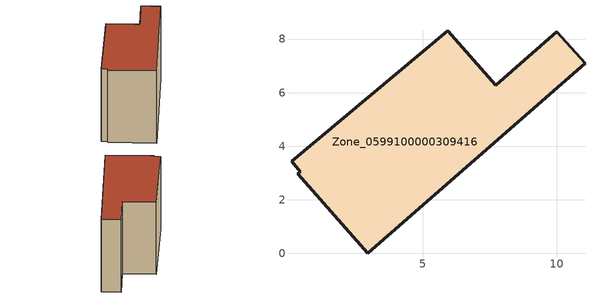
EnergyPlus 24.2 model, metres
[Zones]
Zone_0599100000309416
 floor ground (C_G): 2.94,0 0.34,2.97 0.42,3.06 0.1,3.44 5.93,8.32 7.72,6.28 10,8.28 11.05,7.09 z0
 wall outside (C_F): 11.05,7.09 10,8.28 7.72,6.28 5.93,8.32 0.1,3.44 0.42,3.06 0.34,2.97 2.94,0 11.05,7.09 z0:6.55
 roof outside (C_R): 0.34,2.97 2.94,0 11.05,7.09 10,8.28 7.72,6.28 5.93,8.32 0.1,3.44 0.42,3.06 z6.55
[BUILDING]
Pand.0599100000309416: North Axis=0; Terrain=City; Loads Convergence Tolerance Value=0.04; Temperature Convergence Tolerance Value=0.4; Solar Distribution=FullExterior; Maximum Number of Warmup Days=25; Minimum Number of Warmup Days=1
[Site:Location]
Rotterdam.The.Hague.AP_ZH_NLD Design_Conditions: Latitude=51.96; Longitude=4.45; Time Zone=1; Elevation=-4.5
[SITE:GROUNDTEMPERATURE:BUILDINGSURFACE]
18, 18, 18, 18, 18, 18, 18, 18, 18, 18, 18, 18
[MATERIAL] Thermal Absorptance=0.9; Solar Absorptance=0.7; Visible Absorptance=0.7
Name | Roughness | Thickness | Conductivity | Density | Specific Heat
G.TI.1946 | MediumSmooth | 0.15 | 1 | 540 | 1210
F.TI.1946 | Rough | 0.3 | 0.857143 | 1920 | 840
R.TI.1946 | MediumRough | 0.2 | 0.1 | 1500 | 1000
[CONSTRUCTION]
C_G: G.TI.1946
C_F: F.TI.1946
C_R: R.TI.1946
[ZONE]
Zone_0599100000309416: Type=1; Multiplier=1; Ceiling Height=Autocalculate; Volume=Autocalculate; Floor Area=autocalculate; Part of Total Floor Area=Yes
[ZONEINFILTRATION:DESIGNFLOWRATE]
Infil_Zone_0599100000309416: Zone or ZoneList or Space or SpaceList=Zone_0599100000309416; Schedule=AlwaysOn; Design Flow Rate Calculation Method=Flow/Area; Flow Rate per Floor Area=0.003; Constant Term Coefficient=1; Temperature Term Coefficient=0; Velocity Term Coefficient=0; Velocity Squared Term Coefficient=0
[HVACTEMPLATE:ZONE:IDEALLOADSAIRSYSTEM]
Zone_0599100000309416: Maximum Heating Supply Air Temperature=50; Minimum Cooling Supply Air Temperature=13; Maximum Heating Supply Air Humidity Ratio=0.0156; Minimum Cooling Supply Air Humidity Ratio=0.0077; Heating Limit=NoLimit; Cooling Limit=NoLimit; Dehumidification Control Type=ConstantSensibleHeatRatio; Cooling Sensible Heat Ratio=0.7; Dehumidification Setpoint=60; Humidification Control Type=None; Humidification Setpoint=30; Outdoor Air Method=None; Outdoor Air Flow Rate per Person=0.00944; Outdoor Air Flow Rate per Zone Floor Area=0; Outdoor Air Flow Rate per Zone=0; Demand Controlled Ventilation Type=None; Outdoor Air Economizer Type=NoEconomizer; Heat Recovery Type=None; Sensible Heat Recovery Effectiveness=0.7; Latent Heat Recovery Effectiveness=0.65
[ZONECONTROL:THERMOSTAT]
ThermostatControl_Zone_0599100000309416: Zone or ZoneList=Zone_0599100000309416; Control Type Schedule=DualSetpointControlType; Control 1=Thermostat_Zone_0599100000309416; Temperature Difference Between Cutout And Setpoint=0
[THERMOSTATSETPOINT:DUALSETPOINT]
Thermostat_Zone_0599100000309416: Heating Setpoint Temperature Schedule=HeatingSetpoint_Zone_0599100000309416; Cooling Setpoint Temperature Schedule=CoolingSetpoint_Zone_0599100000309416
[SCHEDULE:COMPACT]
HeatingSetpoint_Zone_0599100000309416: Through: 12/31, For: AllDays, Until: 24:00, 21
CoolingSetpoint_Zone_0599100000309416: Through: 12/31, For: AllDays, Until: 24:00, 24
DualSetpointControlType: Through: 12/31, For: AllDays, Until: 24:00, 4
AlwaysOn: Through: 12/31, For: AllDays, Until: 24:00, 1
